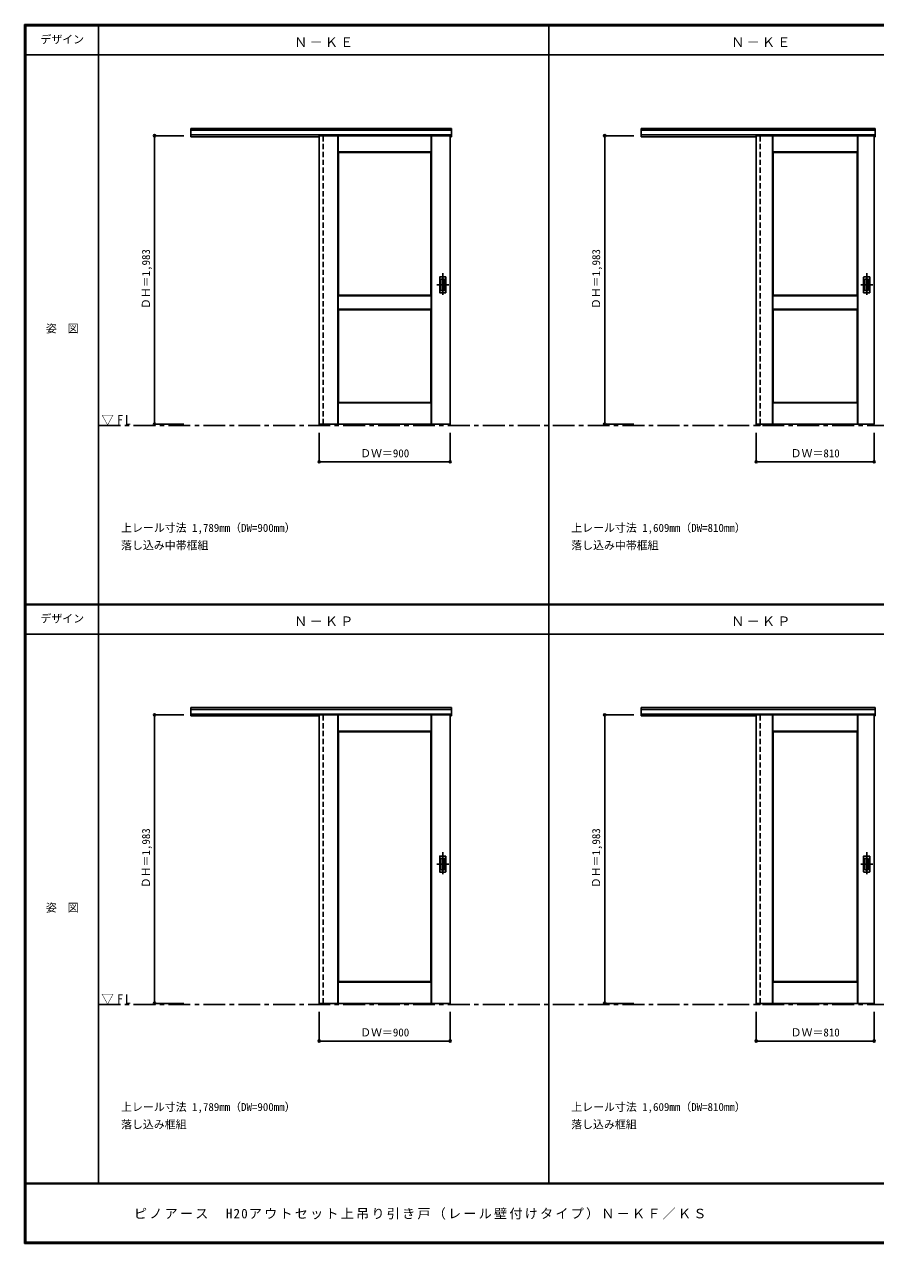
# Model space of a CAD drawing. Units: millimetres, scale not verified. Extents: x -6000 to 5700, y -4307 to 4260.
# Drawn here: x -6000 to -152, y -4205 to 4175 of the extents above; entities that cross this region are included whole.
import ezdxf
from ezdxf.enums import TextEntityAlignment as Align

# ---------------------------------------------------------------- set-up
doc = ezdxf.new("R2010")
doc.units = ezdxf.units.MM
doc.header["$LTSCALE"] = 30
doc.header["$PDMODE"] = 32
doc.header["$PDSIZE"] = 15
doc.linetypes.add('CHAIN1', pattern=[8, 5, -1, 1, -1])
doc.linetypes.add('DASHED1', pattern=[1.8, 1.2, -0.6])
for name, color, linetype in [('0-1_通り芯', 4, 'CHAIN1'), ('0-2_扉', 3, 'Continuous'), ('0-3_仕上げ', 7, 'Continuous'), ('0-4_枠', 3, 'Continuous'), ('0-6_引手', 3, 'Continuous'), ('0-A_文字', 7, 'Continuous'), ('0-B_寸法', 4, 'Continuous'), ('F-1_枠', 6, 'Continuous'), ('F-A_文字', 7, 'Continuous')]:
    doc.layers.add(name, color=color, linetype=linetype)
doc.styles.add('ＭＳ ゴシック', font='')
doc.styles.get('ＭＳ ゴシック').set_extended_font_data('MS Gothic')

msp = doc.modelspace()

# ---------------------------------------------------------------- linework, layer by layer
at = {"layer": '0-1_通り芯'}
for p, q in [((-3125.75, 2465.5), (-3125.75, 2303.5)), ((-213.25, 2465.5), (-213.25, 2303.5)), ((-3084.75, 2384.5), (-3166.75, 2384.5)), ((-172.25, 2384.5), (-254.25, 2384.5)), ((-3125.75, -1515), (-3125.75, -1677)), ((-213.25, -1515), (-213.25, -1677)), ((-3084.75, -1596), (-3166.75, -1596)), ((-172.25, -1596), (-254.25, -1596))]:
    msp.add_line(p, q, dxfattribs=at)
at = {"layer": '0-1_通り芯', "color": 7}
for p, q in [((-5490, 1418), (5690, 1418)), ((-5490, -2562.5), (5690, -2562.5))]:
    msp.add_line(p, q, dxfattribs=at)
at = {"layer": '0-2_扉', "color": 4, "linetype": 'DASHED1'}
for p, q in [((-3974.75, 3410), (-3974.75, 3406)), ((-972.25, 3410), (-972.25, 3406)), ((-3974.75, -570.5), (-3974.75, -574.5)), ((-972.25, -570.5), (-972.25, -574.5))]:
    msp.add_line(p, q, dxfattribs=at)
at = {"layer": '0-2_扉'}
for p, q in [((-3974.75, 3410), (-3974.75, 1427)), ((-3974.75, 3410), (-3074.75, 3410)), ((-972.25, 3410), (-972.25, 1427)), ((-972.25, 3410), (-162.25, 3410)), ((-3974.75, -570.5), (-3974.75, -2553.5)), ((-3974.75, -570.5), (-3074.75, -570.5)), ((-972.25, -570.5), (-972.25, -2553.5)), ((-972.25, -570.5), (-162.25, -570.5))]:
    msp.add_line(p, q, dxfattribs=at)
for points in [[(-3974.75, 1427), (-3074.75, 1427), (-3074.75, 3410)], [(-972.25, 1427), (-162.25, 1427), (-162.25, 3410)], [(-3974.75, -2553.5), (-3074.75, -2553.5), (-3074.75, -570.5)], [(-972.25, -2553.5), (-162.25, -2553.5), (-162.25, -570.5)]]:
    msp.add_lwpolyline(points, dxfattribs=at)
at = {"layer": '0-3_仕上げ'}
for p, q in [((-3846.75, 1427), (-3846.75, 3410)), ((-3845.25, 3296.5), (-3845.25, 3410)), ((-3843.75, 3298), (-3843.75, 3410)), ((-3205.75, 3298), (-3205.75, 3410)), ((-3204.25, 3296.5), (-3204.25, 3410)), ((-3202.75, 1427), (-3202.75, 3410)), ((-860.25, 1427), (-860.25, 3410)), ((-857.25, 3298), (-857.25, 3410)), ((-277.25, 3298), (-277.25, 3410)), ((-275.75, 3296.5), (-275.75, 3410)), ((-274.25, 1427), (-274.25, 3410)), ((-3842.75, 3294), (-3845.25, 3296.5)), ((-3204.25, 3296.5), (-3206.75, 3294)), ((-3205.75, 3298), (-3204.25, 3296.5)), ((-857.25, 3298), (-858.75, 3296.5)), ((-277.25, 3298), (-857.25, 3298)), ((-3845.25, 2216.5), (-3845.25, 2311.5)), ((-3843.75, 2218), (-3843.75, 2310)), ((-3206.75, 2314), (-3204.25, 2311.5)), ((-3205.75, 2310), (-3204.25, 2311.5)), ((-3205.75, 2218), (-3205.75, 2310)), ((-3204.25, 2216.5), (-3204.25, 2311.5)), ((-858.75, 2216.5), (-858.75, 2311.5)), ((-277.25, 2310), (-857.25, 2310)), ((-857.25, 2218), (-857.25, 2310)), ((-278.25, 2314), (-275.75, 2311.5)), ((-277.25, 2310), (-275.75, 2311.5)), ((-277.25, 2218), (-277.25, 2310)), ((-275.75, 2216.5), (-275.75, 2311.5)), ((-3843.75, 2218), (-3845.25, 2216.5)), ((-3842.75, 2214), (-3845.25, 2216.5)), ((-3843.75, 2218), (-3205.75, 2218)), ((-857.25, 2218), (-858.75, 2216.5)), ((-856.25, 2214), (-858.75, 2216.5)), ((-857.25, 2218), (-277.25, 2218)), ((-3845.25, 1427), (-3845.25, 1574.5)), ((-3843.75, 1427), (-3843.75, 1573)), ((-3206.75, 1577), (-3204.25, 1574.5)), ((-3205.75, 1573), (-3204.25, 1574.5)), ((-3205.75, 1427), (-3205.75, 1573)), ((-3204.25, 1427), (-3204.25, 1574.5)), ((-858.75, 1427), (-858.75, 1574.5)), ((-857.25, 1427), (-857.25, 1573)), ((-277.25, 1573), (-857.25, 1573)), ((-278.25, 1577), (-275.75, 1574.5)), ((-277.25, 1573), (-275.75, 1574.5)), ((-277.25, 1427), (-277.25, 1573)), ((-275.75, 1427), (-275.75, 1574.5)), ((-3846.75, -2553.5), (-3846.75, -570.5)), ((-3845.25, -684), (-3845.25, -570.5)), ((-3843.75, -682.5), (-3843.75, -570.5)), ((-3205.75, -682.5), (-3205.75, -570.5)), ((-3204.25, -684), (-3204.25, -570.5)), ((-3202.75, -2553.5), (-3202.75, -570.5)), ((-860.25, -2553.5), (-860.25, -570.5)), ((-858.75, -684), (-858.75, -570.5)), ((-857.25, -682.5), (-857.25, -570.5)), ((-277.25, -682.5), (-277.25, -570.5)), ((-274.25, -2553.5), (-274.25, -570.5)), ((-3843.75, -682.5), (-3845.25, -684)), ((-3842.75, -686.5), (-3845.25, -684)), ((-3205.75, -682.5), (-3843.75, -682.5)), ((-3204.25, -684), (-3206.75, -686.5)), ((-3205.75, -682.5), (-3204.25, -684)), ((-857.25, -682.5), (-858.75, -684)), ((-856.25, -686.5), (-858.75, -684)), ((-277.25, -682.5), (-857.25, -682.5)), ((-275.75, -684), (-278.25, -686.5)), ((-3845.25, -2406), (-3842.75, -2403.5)), ((-3845.25, -2553.5), (-3845.25, -2406)), ((-3843.75, -2553.5), (-3843.75, -2407.5)), ((-3206.75, -2403.5), (-3204.25, -2406)), ((-3205.75, -2407.5), (-3204.25, -2406)), ((-3205.75, -2553.5), (-3205.75, -2407.5)), ((-3204.25, -2553.5), (-3204.25, -2406)), ((-858.75, -2553.5), (-858.75, -2406)), ((-277.25, -2407.5), (-857.25, -2407.5)), ((-278.25, -2403.5), (-275.75, -2406)), ((-277.25, -2407.5), (-275.75, -2406)), ((-277.25, -2553.5), (-277.25, -2407.5)), ((-275.75, -2553.5), (-275.75, -2406))]:
    msp.add_line(p, q, dxfattribs=at)
at = {"layer": '0-3_仕上げ', "color": 3}
for p, q in [((-3206.75, 3294), (-3842.75, 3294)), ((-3842.75, 2314), (-3842.75, 3294)), ((-3206.75, 2314), (-3206.75, 3294)), ((-278.25, 3294), (-856.25, 3294)), ((-856.25, 2314), (-856.25, 3294)), ((-278.25, 2314), (-278.25, 3294)), ((-3206.75, 2314), (-3842.75, 2314)), ((-278.25, 2314), (-856.25, 2314)), ((-3842.75, 2214), (-3206.75, 2214)), ((-3842.75, 1577), (-3842.75, 2214)), ((-3206.75, 1577), (-3206.75, 2214)), ((-856.25, 2214), (-278.25, 2214)), ((-856.25, 2214), (-856.25, 1577)), ((-278.25, 2214), (-278.25, 1577)), ((-3206.75, 1577), (-3842.75, 1577)), ((-278.25, 1577), (-856.25, 1577)), ((-3206.75, -686.5), (-3842.75, -686.5)), ((-3842.75, -2403.5), (-3842.75, -686.5)), ((-3206.75, -2403.5), (-3206.75, -686.5)), ((-278.25, -686.5), (-856.25, -686.5)), ((-856.25, -2403.5), (-856.25, -686.5)), ((-278.25, -2403.5), (-278.25, -686.5)), ((-3206.75, -2403.5), (-3842.75, -2403.5)), ((-278.25, -2403.5), (-856.25, -2403.5))]:
    msp.add_line(p, q, dxfattribs=at)
at = {"layer": '0-3_仕上げ'}
for points in [[(-856.25, 3294), (-858.75, 3296.5), (-858.75, 3410)], [(-3205.75, 3298), (-3843.75, 3298), (-3845.25, 3296.5)], [(-277.25, 3298), (-275.75, 3296.5), (-278.25, 3294)], [(-3205.75, 2310), (-3843.75, 2310), (-3845.25, 2311.5), (-3842.75, 2314)], [(-857.25, 2310), (-858.75, 2311.5), (-856.25, 2314)], [(-3205.75, 2218), (-3204.25, 2216.5), (-3206.75, 2214)], [(-277.25, 2218), (-275.75, 2216.5), (-278.25, 2214)], [(-3205.75, 1573), (-3843.75, 1573), (-3845.25, 1574.5), (-3842.75, 1577)], [(-857.25, 1573), (-858.75, 1574.5), (-856.25, 1577)], [(-277.25, -682.5), (-275.75, -684), (-275.75, -570.5)], [(-3205.75, -2407.5), (-3843.75, -2407.5), (-3845.25, -2406)], [(-857.25, -2553.5), (-857.25, -2407.5), (-858.75, -2406), (-856.25, -2403.5)]]:
    msp.add_lwpolyline(points, dxfattribs=at)
at = {"layer": '0-4_枠'}
for p, q in [((-4855.75, 3460), (-3066.75, 3460)), ((-4855.75, 3403), (-4855.75, 3460)), ((-4855.75, 3447), (-3066.75, 3447)), ((-3066.75, 3403), (-3066.75, 3460)), ((-1763.25, 3460), (-154.25, 3460)), ((-1763.25, 3403), (-1763.25, 3460)), ((-1763.25, 3447), (-154.25, 3447)), ((-154.25, 3403), (-154.25, 3460)), ((-4855.75, 3415), (-3066.75, 3415)), ((-4855.75, 3403), (-3974.75, 3403)), ((-3975.75, 3415), (-3975.75, 1418)), ((-3947.75, 3410), (-3947.75, 3415)), ((-3074.75, 3403), (-3066.75, 3403)), ((-1763.25, 3415), (-154.25, 3415)), ((-1763.25, 3403), (-972.25, 3403)), ((-973.25, 3415), (-973.25, 1418)), ((-945.25, 3410), (-945.25, 3415)), ((-162.25, 3403), (-154.25, 3403)), ((-3947.75, 1427), (-3947.75, 1418)), ((-945.25, 1427), (-945.25, 1418)), ((-3975.75, 1418), (-3947.75, 1418)), ((-973.25, 1418), (-945.25, 1418)), ((-4855.75, -520.5), (-3066.75, -520.5)), ((-4855.75, -577.5), (-4855.75, -520.5)), ((-4855.75, -533.5), (-3066.75, -533.5)), ((-4855.75, -565.5), (-3066.75, -565.5)), ((-4855.75, -577.5), (-3974.75, -577.5)), ((-3975.75, -565.5), (-3975.75, -2562.5)), ((-3947.75, -570.5), (-3947.75, -565.5)), ((-3074.75, -577.5), (-3066.75, -577.5)), ((-3066.75, -577.5), (-3066.75, -520.5)), ((-1763.25, -520.5), (-154.25, -520.5)), ((-1763.25, -577.5), (-1763.25, -520.5)), ((-1763.25, -533.5), (-154.25, -533.5)), ((-1763.25, -565.5), (-154.25, -565.5)), ((-1763.25, -577.5), (-972.25, -577.5)), ((-973.25, -565.5), (-973.25, -2562.5)), ((-945.25, -570.5), (-945.25, -565.5)), ((-162.25, -577.5), (-154.25, -577.5)), ((-154.25, -577.5), (-154.25, -520.5)), ((-3975.75, -2562.5), (-3947.75, -2562.5)), ((-3947.75, -2553.5), (-3947.75, -2562.5)), ((-973.25, -2562.5), (-945.25, -2562.5)), ((-945.25, -2553.5), (-945.25, -2562.5))]:
    msp.add_line(p, q, dxfattribs=at)
at = {"layer": '0-4_枠', "color": 4, "linetype": 'DASHED1'}
for p, q in [((-3947.75, 1427), (-3947.75, 3410)), ((-945.25, 1427), (-945.25, 3410)), ((-3947.75, -2553.5), (-3947.75, -570.5)), ((-945.25, -2553.5), (-945.25, -570.5))]:
    msp.add_line(p, q, dxfattribs=at)
at = {"layer": '0-6_引手'}
for p, q in [((-3146.75, 2438), (-3146.75, 2331)), ((-3145.25, 2439.5), (-3106.25, 2439.5)), ((-3104.75, 2331), (-3104.75, 2438)), ((-234.25, 2438), (-234.25, 2331)), ((-232.75, 2439.5), (-193.75, 2439.5)), ((-192.25, 2331), (-192.25, 2438)), ((-3145.25, 2329.5), (-3106.25, 2329.5)), ((-232.75, 2329.5), (-193.75, 2329.5)), ((-3146.75, -1542.5), (-3146.75, -1649.5)), ((-3145.25, -1541), (-3106.25, -1541)), ((-3104.75, -1649.5), (-3104.75, -1542.5)), ((-234.25, -1542.5), (-234.25, -1649.5)), ((-232.75, -1541), (-193.75, -1541)), ((-192.25, -1649.5), (-192.25, -1542.5)), ((-3145.25, -1651), (-3106.25, -1651)), ((-232.75, -1651), (-193.75, -1651))]:
    msp.add_line(p, q, dxfattribs=at)
at = {"layer": '0-6_引手', "color": 7}
for p, q in [((-3138.25, 2422), (-3138.25, 2347)), ((-3136.75, 2423.5), (-3114.75, 2423.5)), ((-3113.25, 2347), (-3113.25, 2422)), ((-225.75, 2422), (-225.75, 2347)), ((-224.25, 2423.5), (-202.25, 2423.5)), ((-200.75, 2347), (-200.75, 2422)), ((-3136.75, 2345.5), (-3114.75, 2345.5)), ((-224.25, 2345.5), (-202.25, 2345.5)), ((-3138.25, -1558.5), (-3138.25, -1633.5)), ((-3136.75, -1557), (-3114.75, -1557)), ((-3113.25, -1633.5), (-3113.25, -1558.5)), ((-225.75, -1558.5), (-225.75, -1633.5)), ((-224.25, -1557), (-202.25, -1557)), ((-200.75, -1633.5), (-200.75, -1558.5)), ((-3136.75, -1635), (-3114.75, -1635)), ((-224.25, -1635), (-202.25, -1635))]:
    msp.add_line(p, q, dxfattribs=at)
at = {"layer": '0-6_引手'}
for centre, start, end in [((-3145.25, 2438), 90, 180), ((-3106.25, 2438), 0, 90), ((-232.75, 2438), 90, 180), ((-193.75, 2438), 0, 90), ((-3145.25, 2331), 180, 270), ((-3106.25, 2331), 270, 0), ((-232.75, 2331), 180, 270), ((-193.75, 2331), 270, 0), ((-3145.25, -1542.5), 90, 180), ((-3106.25, -1542.5), 0, 90), ((-232.75, -1542.5), 90, 180), ((-193.75, -1542.5), 0, 90), ((-3145.25, -1649.5), 180, 270), ((-3106.25, -1649.5), 270, 0), ((-232.75, -1649.5), 180, 270), ((-193.75, -1649.5), 270, 0)]:
    msp.add_arc(centre, 1.5, start, end, dxfattribs=at)
at = {"layer": '0-6_引手', "color": 7}
for centre, start, end in [((-3136.75, 2422), 90, 180), ((-3136.75, 2347), 180, 270), ((-3114.75, 2422), 0, 90), ((-3114.75, 2347), 270, 0), ((-224.25, 2422), 90, 180), ((-224.25, 2347), 180, 270), ((-202.25, 2422), 0, 90), ((-202.25, 2347), 270, 0), ((-3136.75, -1558.5), 90, 180), ((-3114.75, -1558.5), 0, 90), ((-224.25, -1558.5), 90, 180), ((-202.25, -1558.5), 0, 90), ((-3136.75, -1633.5), 180, 270), ((-3114.75, -1633.5), 270, 0), ((-224.25, -1633.5), 180, 270), ((-202.25, -1633.5), 270, 0)]:
    msp.add_arc(centre, 1.5, start, end, dxfattribs=at)
at = {"layer": '0-B_寸法'}
for p, q in [((-5105.75, 3410), (-5105.75, 1427)), ((-5105.75, 3410), (-4905.75, 3410)), ((-2013.25, 3410), (-2013.25, 1427)), ((-2013.25, 3410), (-1813.25, 3410)), ((-5105.75, 1427), (-4905.75, 1427)), ((-2013.25, 1427), (-1813.25, 1427)), ((-3974.75, 1168), (-3974.75, 1368)), ((-3074.75, 1168), (-3074.75, 1368)), ((-972.25, 1168), (-972.25, 1368)), ((-162.25, 1168), (-162.25, 1368)), ((-3074.75, 1168), (-3974.75, 1168)), ((-162.25, 1168), (-972.25, 1168)), ((-5105.75, -570.5), (-5105.75, -2553.5)), ((-5105.75, -570.5), (-4905.75, -570.5)), ((-2013.25, -570.5), (-2013.25, -2553.5)), ((-2013.25, -570.5), (-1813.25, -570.5)), ((-5105.75, -2553.5), (-4905.75, -2553.5)), ((-2013.25, -2553.5), (-1813.25, -2553.5)), ((-3974.75, -2812.5), (-3974.75, -2612.5)), ((-3074.75, -2812.5), (-3074.75, -2612.5)), ((-972.25, -2812.5), (-972.25, -2612.5)), ((-162.25, -2812.5), (-162.25, -2612.5)), ((-3074.75, -2812.5), (-3974.75, -2812.5)), ((-162.25, -2812.5), (-972.25, -2812.5))]:
    msp.add_line(p, q, dxfattribs=at)
at = {"layer": '0-B_寸法', "color": 7}
for p in [(-5105.75, 3410), (-2013.25, 3410), (-5105.75, 1427), (-2013.25, 1427), (-3974.75, 1168), (-3074.75, 1168), (-972.25, 1168), (-162.25, 1168), (-5105.75, -570.5), (-2013.25, -570.5), (-5105.75, -2553.5), (-2013.25, -2553.5), (-3974.75, -2812.5), (-3074.75, -2812.5), (-972.25, -2812.5), (-162.25, -2812.5)]:
    msp.add_point(p, dxfattribs=at)
at = {"layer": 'F-1_枠'}
for p, q in [((-6000, 4175), (5700, 4175)), ((-6000, 4175), (-6000, -4205)), ((-6000, 4170), (5700, 4170)), ((-6000, 4165), (5700, 4165)), ((-5995, 4175), (-5995, -4205)), ((-5990, 4175), (-5990, -4205)), ((-5490, 4175), (-5490, -3790)), ((-2397.5, -3790), (-2397.5, 4175)), ((-6000, 3965), (5700, 3965)), ((-6000, 190.5), (5700, 190.5)), ((-6000, 187.5), (5700, 187.5)), ((-6000, 184.5), (5700, 184.5)), ((-6000, -15.5), (5700, -15.5)), ((5700, -3790), (-6000, -3790)), ((5700, -3795), (-6000, -3795)), ((5700, -4195), (-6000, -4195)), ((5700, -4200), (-6000, -4200)), ((5700, -4205), (-6000, -4205))]:
    msp.add_line(p, q, dxfattribs=at)

# ---------------------------------------------------------------- texts
at = {"layer": '0-A_文字', "style": 'ＭＳ ゴシック'}
for s, p in [('上レール寸法 1,789mm（DW=900mm）', (-5335.75, 670.5)), ('上レール寸法 1,609mm（DW=810mm）', (-2243.25, 670.5)), ('落し込み中帯框組', (-5335.75, 550.5)), ('落し込み中帯框組', (-2243.25, 550.5)), ('上レール寸法 1,789mm（DW=900mm）', (-5335.75, -3310)), ('上レール寸法 1,609mm（DW=810mm）', (-2243.25, -3310)), ('落し込み框組', (-5335.75, -3430)), ('落し込み框組', (-2243.25, -3430))]:
    msp.add_text(s, height=54.99, dxfattribs=at).set_placement(p, align=Align.BOTTOM_LEFT)
at = {"layer": '0-A_文字', "char_height": 65.98, "attachment_point": 7, "style": 'ＭＳ ゴシック'}
for s, insert in [('\\T1.17;Ｎ－ＫＥ', (-4146.25, 4020)), ('\\T1.17;Ｎ－ＫＥ', (-1143.75, 4020)), ('\\T1.26;\\W0.95;▽FL', (-5471.25, 1418)), ('\\T1.17;Ｎ－ＫＰ', (-4146.25, 39.5)), ('\\T1.17;Ｎ－ＫＰ', (-1143.75, 39.5)), ('\\T1.26;\\W0.95;▽FL', (-5471.25, -2562.5))]:
    msp.add_mtext(s, dxfattribs=dict(at, insert=insert))
at = {"layer": '0-B_寸法', "color": 7, "style": 'ＭＳ ゴシック'}
for p in [(-5120.75, 2218.25), (-2028.25, 2218.25), (-5120.75, -1762.25), (-2028.25, -1762.25)]:
    msp.add_text('ＤＨ＝1,983', height=54.99, rotation=90, dxfattribs=at).set_placement(p, align=Align.BOTTOM_LEFT)
for s, p in [('ＤＷ＝900', (-3693.5, 1183)), ('ＤＷ＝810', (-736, 1183)), ('ＤＷ＝900', (-3693.5, -2797.5)), ('ＤＷ＝810', (-736, -2797.5))]:
    msp.add_text(s, height=54.99, dxfattribs=at).set_placement(p, align=Align.BOTTOM_LEFT)
at = {"layer": 'F-A_文字', "style": 'ＭＳ ゴシック'}
for s, p in [('デザイン', (-5890, 4027.5)), ('姿\u3000図', (-5852.5, 2040.25)), ('デザイン', (-5890, 47)), ('姿\u3000図', (-5852.5, -1940.25))]:
    msp.add_text(s, height=54.99, dxfattribs=at).set_placement(p, align=Align.BOTTOM_LEFT)
at = {"layer": 'F-A_文字', "insert": (-5247.55, -4040), "char_height": 65.98, "attachment_point": 7, "style": 'ＭＳ ゴシック'}
msp.add_mtext('\\T1.17;ピノアース\u3000H20アウトセット上吊り引き戸（レール壁付けタイプ）Ｎ－ＫＦ／ＫＳ', dxfattribs=at)

doc.saveas('drawing.dxf')
